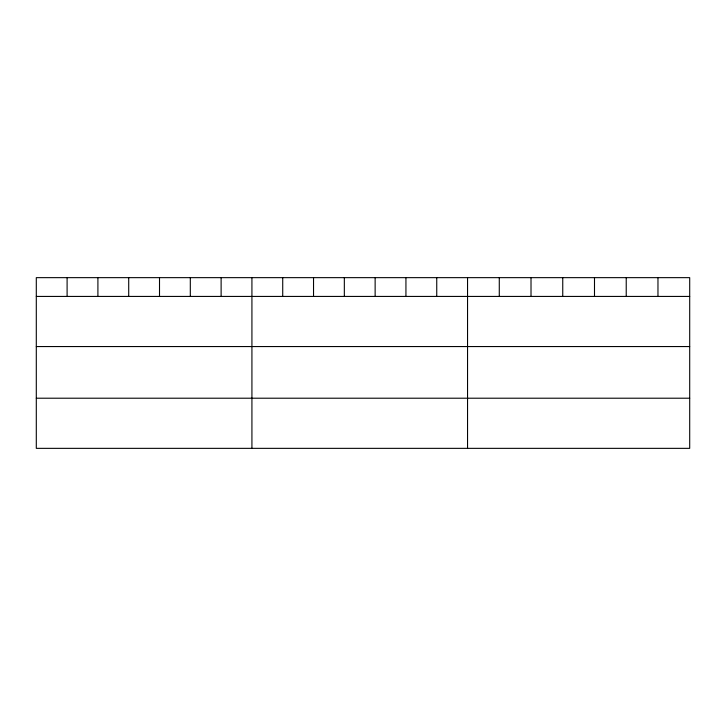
<?xml version="1.0" encoding="UTF-8"?>
<svg xmlns="http://www.w3.org/2000/svg" width="726" height="726" viewBox="0 0 726 726"><rect width="100%" height="100%" fill="white"/><g stroke="black" fill="none" stroke-linecap="round" stroke-linejoin="round"><path stroke-width="1.09" d="M689.7 296.426L689.7 448.35L36.3 448.35L36.3 277.65L689.7 277.65L689.7 296.426L36.3 296.426M36.3 346.556L689.7 346.556M36.3 398.211L689.7 398.211M657.965 277.65L657.965 296.426M626.229 277.65L626.229 296.426M594.494 277.65L594.494 296.426M562.75 277.65L562.75 296.426M531.015 277.65L531.015 296.426M499.279 277.65L499.279 296.426M467.544 277.65L467.544 448.35M436.743 277.65L436.743 296.426M405.934 277.65L405.934 296.426M375.133 277.65L375.133 296.426M344.333 277.65L344.333 296.426M313.532 277.65L313.532 296.426M282.723 277.65L282.723 296.426M251.922 277.65L251.922 448.35M221.121 277.65L221.121 296.426M190.312 277.65L190.312 296.426M159.511 277.65L159.511 296.426M128.711 277.65L128.711 296.426M97.91 277.65L97.91 296.426M67.101 277.65L67.101 296.426"/></g></svg>
